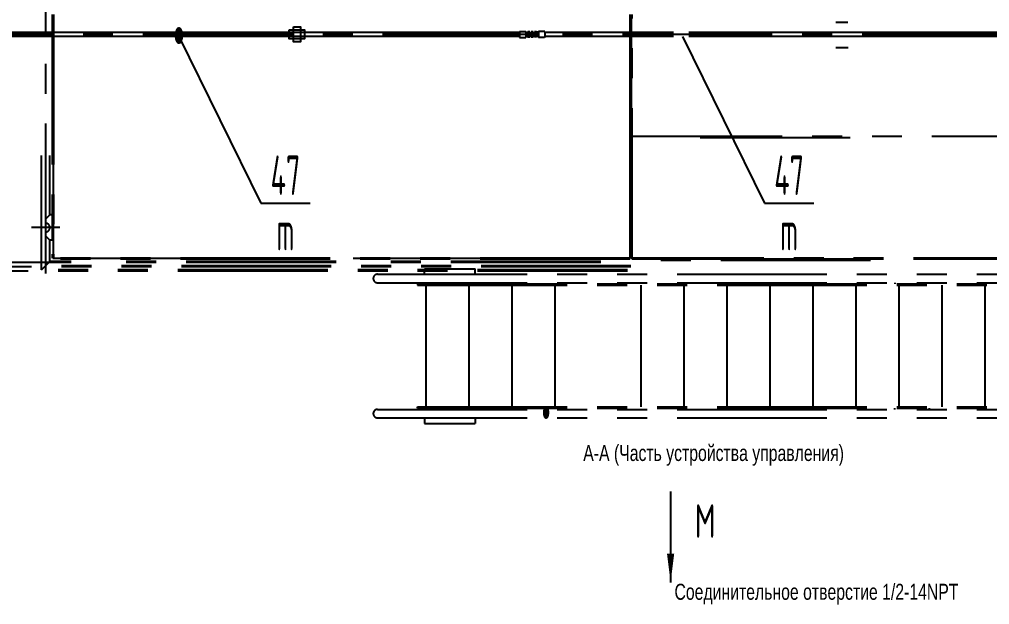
# Model space of a CAD drawing. Header units: millimetres. Extents: x 0 to 25200, y 0 to 17820.
# Drawn here: x 5300 to 10156, y 3319 to 6249 of the extents above; entities that cross this region are included whole.
import ezdxf
from ezdxf.enums import TextEntityAlignment as Align

# ---------------------------------------------------------------- set-up
doc = ezdxf.new("R2010")
doc.units = ezdxf.units.MM
doc.header["$LTSCALE"] = 600
doc.linetypes.add('G', pattern=[2, 1.25, -0.25, 0.25, -0.25])
doc.linetypes.add('K', pattern=[2.5, 1.25, -0.25, 0.25, -0.25, 0.25, -0.25])
for name, color, linetype in [('01', 7, 'Continuous'), ('02', 1, 'Continuous'), ('05', 4, 'G'), ('07', 6, 'K'), ('11', 3, 'Continuous')]:
    doc.layers.add(name, color=color, linetype=linetype)
doc.styles.get("Standard").update_dxf_attribs({"font": 'isocp', "width": 0.707, "bigfont": 'intecad.shx'})

msp = doc.modelspace()

# ---------------------------------------------------------------- linework, layer by layer
at = {"layer": '01'}
for p, q in [((7803.452, 6184.094), (3622.185, 6184.094)), ((7803.452, 6189.094), (7803.452, 6159.094)), ((7803.452, 6189.094), (7835.452, 6189.094)), ((7835.452, 6184.787), (7845.452, 6184.787)), ((7855.452, 6186.594), (7845.452, 6186.594)), ((7845.452, 6186.594), (7855.452, 6186.594)), ((7845.452, 6178.8), (7855.452, 6178.8)), ((7845.452, 6169.388), (7855.452, 6169.388)), ((7855.452, 6183.197), (7860.875, 6183.197)), ((7870.875, 6186.594), (7860.875, 6186.594)), ((7860.875, 6186.594), (7870.875, 6186.594)), ((7860.875, 6178.8), (7870.875, 6178.8)), ((7860.875, 6169.388), (7870.875, 6169.388)), ((7870.875, 6183.197), (7878.304, 6183.197)), ((7888.304, 6186.594), (7878.304, 6186.594)), ((7888.304, 6186.594), (7878.304, 6186.594)), ((7888.304, 6186.594), (7878.304, 6186.594)), ((7888.304, 6178.8), (7878.304, 6178.8)), ((7888.304, 6178.8), (7878.304, 6178.8)), ((7888.304, 6169.388), (7878.304, 6169.388)), ((7888.304, 6169.388), (7878.304, 6169.388)), ((7898.304, 6184.787), (7888.304, 6184.787)), ((7898.304, 6184.787), (7888.304, 6184.787)), ((7930.304, 6189.095), (7898.304, 6189.095)), ((7930.304, 6189.095), (7930.304, 6159.094)), ((7930.304, 6186.594), (7930.304, 6161.594)), ((8574.293, 6184.094), (7930.304, 6184.094)), ((11468.065, 6184.094), (8650.726, 6184.094)), ((7803.452, 6164.094), (3622.185, 6164.094)), ((7803.452, 6159.094), (7835.452, 6159.094)), ((7835.452, 6163.401), (7845.452, 6163.401)), ((7855.452, 6161.594), (7845.452, 6161.594)), ((7845.452, 6161.594), (7855.452, 6161.594)), ((7855.452, 6165.567), (7860.875, 6165.567)), ((7870.875, 6161.594), (7860.875, 6161.594)), ((7860.875, 6161.594), (7870.875, 6161.594)), ((7870.875, 6165.379), (7878.304, 6165.379)), ((7888.304, 6161.594), (7878.304, 6161.594)), ((7888.304, 6161.594), (7878.304, 6161.594)), ((7888.304, 6161.594), (7878.304, 6161.594)), ((7898.304, 6163.401), (7888.304, 6163.401)), ((7898.304, 6163.401), (7888.304, 6163.401)), ((7928.934, 6159.094), (7898.304, 6159.094)), ((8574.293, 6164.094), (7930.304, 6164.094)), ((11468.065, 6164.094), (8650.726, 6164.094))]:
    msp.add_line(p, q, dxfattribs=at)
at = {"layer": '01', "color": 7, "linetype": 'Continuous'}
for p, q in [((7835.452, 6189.094), (7835.452, 6159.094)), ((7845.452, 6186.594), (7845.452, 6161.594)), ((7855.452, 6186.594), (7855.452, 6161.594)), ((7860.875, 6186.594), (7860.875, 6161.594)), ((7870.875, 6186.594), (7870.875, 6161.594)), ((7878.304, 6186.594), (7878.304, 6161.594)), ((7878.304, 6186.594), (7878.304, 6161.594)), ((7888.304, 6186.594), (7888.304, 6161.594)), ((7888.304, 6186.594), (7888.304, 6161.594)), ((7898.304, 6189.095), (7898.304, 6159.094)), ((7898.304, 6186.594), (7898.304, 6161.594))]:
    msp.add_line(p, q, dxfattribs=at)
at = {"layer": '01'}
for points in [[(6650.029, 6196.097), (6726.462, 6196.097), (6726.462, 6152.091), (6650.029, 6152.091)], [(6672.052, 6211.629), (6707.03, 6211.629), (6707.03, 6136.559), (6672.052, 6136.559)]]:
    msp.add_lwpolyline(points, close=True, dxfattribs=at)
at = {"layer": '02'}
for p, q in [((6098.239, 6164.094), (6507.413, 5329.777)), ((8619.397, 6164.094), (9028.571, 5329.777)), ((6507.413, 5329.777), (6755.413, 5329.777)), ((9028.571, 5329.777), (9276.571, 5329.777)), ((8559.443, 3886.145), (8559.443, 3430.145))]:
    msp.add_line(p, q, dxfattribs=at)
msp.add_lwpolyline([(8559.443, 3574.145, 36, 0, 0), (8559.443, 3430.145, 0, 0, 0)], format="xyseb", dxfattribs=at)
at = {"layer": '05', "color": 4, "linetype": 'G'}
msp.add_line((11468.065, 6174.094), (3622.185, 6174.094), dxfattribs=at)
at = {"layer": '07', "color": 6, "linetype": 'K'}
for p, q in [((5431.3, 4977.006), (5431.3, 6576.736)), ((5463.65, 6273.186), (5463.65, 5054.186)), ((5469.65, 6273.186), (5469.65, 5054.186)), ((8355.65, 6273.186), (8355.65, 5054.186)), ((8361.65, 6273.186), (8361.65, 5054.186)), ((8361.65, 6273.186), (8361.65, 5054.186)), ((8361.65, 6267.186), (8361.65, 5048.186)), ((8367.65, 5054.186), (8367.65, 6273.186)), ((9386.751, 6235.186), (9447.008, 6235.186)), ((9386.751, 6108.186), (9448.29, 6108.186)), ((5469.65, 5054.186), (5469.65, 5663.186)), ((8355.65, 5663.186), (8355.65, 5054.186)), ((8367.65, 5663.686), (12025.65, 5663.686)), ((8707.981, 5657.686), (9560.76, 5657.686)), ((5410.15, 4994.886), (5410.15, 5568.186)), ((5452.45, 5270.386), (5452.45, 5568.186)), ((8367.65, 5048.186), (8367.65, 5568.186)), ((5430.45, 5248.386), (5452.45, 5270.386)), ((5430.45, 5248.386), (5430.45, 5228.886)), ((5463.45, 5270.386), (5452.45, 5270.386)), ((5463.45, 5270.386), (5463.45, 5143.386)), ((5502.864, 5206.886), (5360.839, 5206.886)), ((5430.45, 5184.886), (5430.45, 5165.386)), ((5430.45, 5165.386), (5452.45, 5143.386)), ((5463.45, 5143.386), (5452.45, 5143.386)), ((5452.45, 5037.186), (5452.45, 5143.386)), ((8355.65, 5054.186), (5469.65, 5054.186)), ((5469.65, 5054.186), (8355.65, 5054.186)), ((5469.65, 5054.186), (5469.65, 5048.186)), ((12025.65, 5054.186), (8367.65, 5054.186)), ((8361.031, 5010.036), (3327.79, 5010.036)), ((5558.65, 5031.186), (3452.45, 5031.186)), ((8361.031, 5016.036), (5387.545, 5016.036)), ((5410.15, 4994.886), (5452.45, 5037.186)), ((5558.65, 5037.186), (5452.45, 5037.186)), ((8355.65, 5048.186), (5469.65, 5048.186)), ((6884.65, 5037.186), (5685.65, 5037.186)), ((6884.65, 5031.186), (5685.65, 5031.186)), ((8209.65, 5037.186), (7011.65, 5037.186)), ((8209.65, 5031.186), (7011.65, 5031.186)), ((12025.65, 5048.186), (8367.65, 5048.186)), ((9560.76, 5048.186), (8367.65, 5048.186)), ((9560.76, 5042.186), (8367.65, 5042.186)), ((8343.15, 4988.886), (3410.15, 4988.886)), ((8343.15, 4994.886), (5410.15, 4994.886)), ((7092.103, 4973.051), (10544.726, 4973.051)), ((7327.217, 5000.751), (7581.217, 5000.751)), ((7327.217, 4973.051), (7327.217, 5000.751)), ((7581.217, 4973.051), (7581.217, 5000.751)), ((7092.103, 4930.751), (10455.481, 4930.751)), ((7292.19, 4924.751), (11089.646, 4924.751)), ((7292.19, 4924.751), (7292.19, 4918.751)), ((7292.19, 4918.751), (11089.646, 4918.751)), ((7335.198, 4308.751), (7335.198, 4918.751)), ((7477.987, 4930.751), (7477.987, 4924.751)), ((7550.523, 4308.751), (7550.523, 4918.751)), ((7651.123, 4930.751), (7651.123, 4924.751)), ((7765.857, 4308.751), (7765.857, 4918.751)), ((7981.2, 4308.751), (7981.2, 4918.751)), ((8411.864, 4308.751), (8411.864, 4918.751)), ((8627.201, 4308.751), (8627.201, 4918.751)), ((8842.535, 4308.751), (8842.535, 4918.751)), ((8947.399, 4930.751), (8947.399, 4924.751)), ((9057.869, 4308.751), (9057.869, 4918.751)), ((9120.536, 4930.751), (9120.536, 4924.751)), ((9273.203, 4308.751), (9273.203, 4918.751)), ((9488.546, 4308.751), (9488.546, 4918.751)), ((9682.105, 4930.751), (9682.105, 4924.751)), ((9703.864, 4308.751), (9703.864, 4918.751)), ((9855.242, 4930.751), (9855.242, 4924.751)), ((9919.195, 4308.751), (9919.195, 4918.751)), ((10134.538, 4308.751), (10134.538, 4918.751)), ((7092.103, 4296.751), (10455.481, 4296.751)), ((7292.19, 4308.751), (11067.346, 4308.751)), ((7292.19, 4302.751), (7292.19, 4308.751)), ((7292.19, 4302.751), (11067.346, 4302.751)), ((7477.987, 4296.751), (7477.987, 4302.751)), ((7651.123, 4296.751), (7651.123, 4302.751)), ((8947.399, 4296.751), (8947.399, 4302.751)), ((9120.536, 4296.751), (9120.536, 4302.751)), ((9682.105, 4296.751), (9682.105, 4302.751)), ((9855.242, 4296.751), (9855.242, 4302.751)), ((7092.103, 4254.451), (10544.726, 4254.451)), ((7327.217, 4254.451), (7327.217, 4226.751)), ((7327.217, 4226.751), (7581.217, 4226.751)), ((7581.217, 4254.451), (7581.217, 4226.751))]:
    msp.add_line(p, q, dxfattribs=at)
for centre, radius, start, end in [((5430.45, 5206.886), 22, 270, 90), ((7092.103, 4951.901), 21.15, 90, 270), ((7092.103, 4275.601), 21.15, 90, 270)]:
    msp.add_arc(centre, radius, start, end, dxfattribs=at)

# ---------------------------------------------------------------- texts
at = {"layer": '01', "char_height": 80, "attachment_point": 1}
for s, insert in [('{\\fArial|b0|i0|c204|p34;\\C3;А-А (Часть устройства управления)}', (8122.128, 4118.327)), ('{\\fArial|b0|i0|c204|p34;\\C3;Соединительное отверстие \\fArial|b0|i0|c0|p34;1/2-14NPT}', (8578.755, 3423.581))]:
    msp.add_mtext(s, dxfattribs=dict(at, insert=insert))
at = {"layer": '02', "width": 0.605172}
msp.add_text('●', height=80, dxfattribs=at).set_placement((6074.239, 6124.094), (6122.239, 6124.094), align=Align.FIT)
at = {"layer": '07', "color": 6, "linetype": 'K', "width": 0.605172}
msp.add_text('●', height=60, dxfattribs=at).set_placement((7918.228, 4247.39), (7954.228, 4247.39), align=Align.FIT)
at = {"layer": '11'}
for s, height, width, p, p2 in [('47', 197.9899, 0.556706, (6557.013, 5369.777), (6705.813, 5369.777)), ('47', 197.9899, 0.556706, (9078.171, 5369.777), (9226.971, 5369.777)), ('m', 197.99, 0.572118, (6586.882, 5091.787), (6675.943, 5091.787)), ('m', 197.99, 0.572118, (9108.04, 5091.787), (9197.101, 5091.787))]:
    msp.add_text(s, height=height, dxfattribs=dict(at, width=width)).set_placement(p, p2, align=Align.FIT)
at = {"layer": '11', "width": 0.707}
msp.add_text('M', height=168, dxfattribs=at).set_placement((8680.181, 3603.265), align=Align.BOTTOM_LEFT)

doc.saveas('drawing.dxf')
